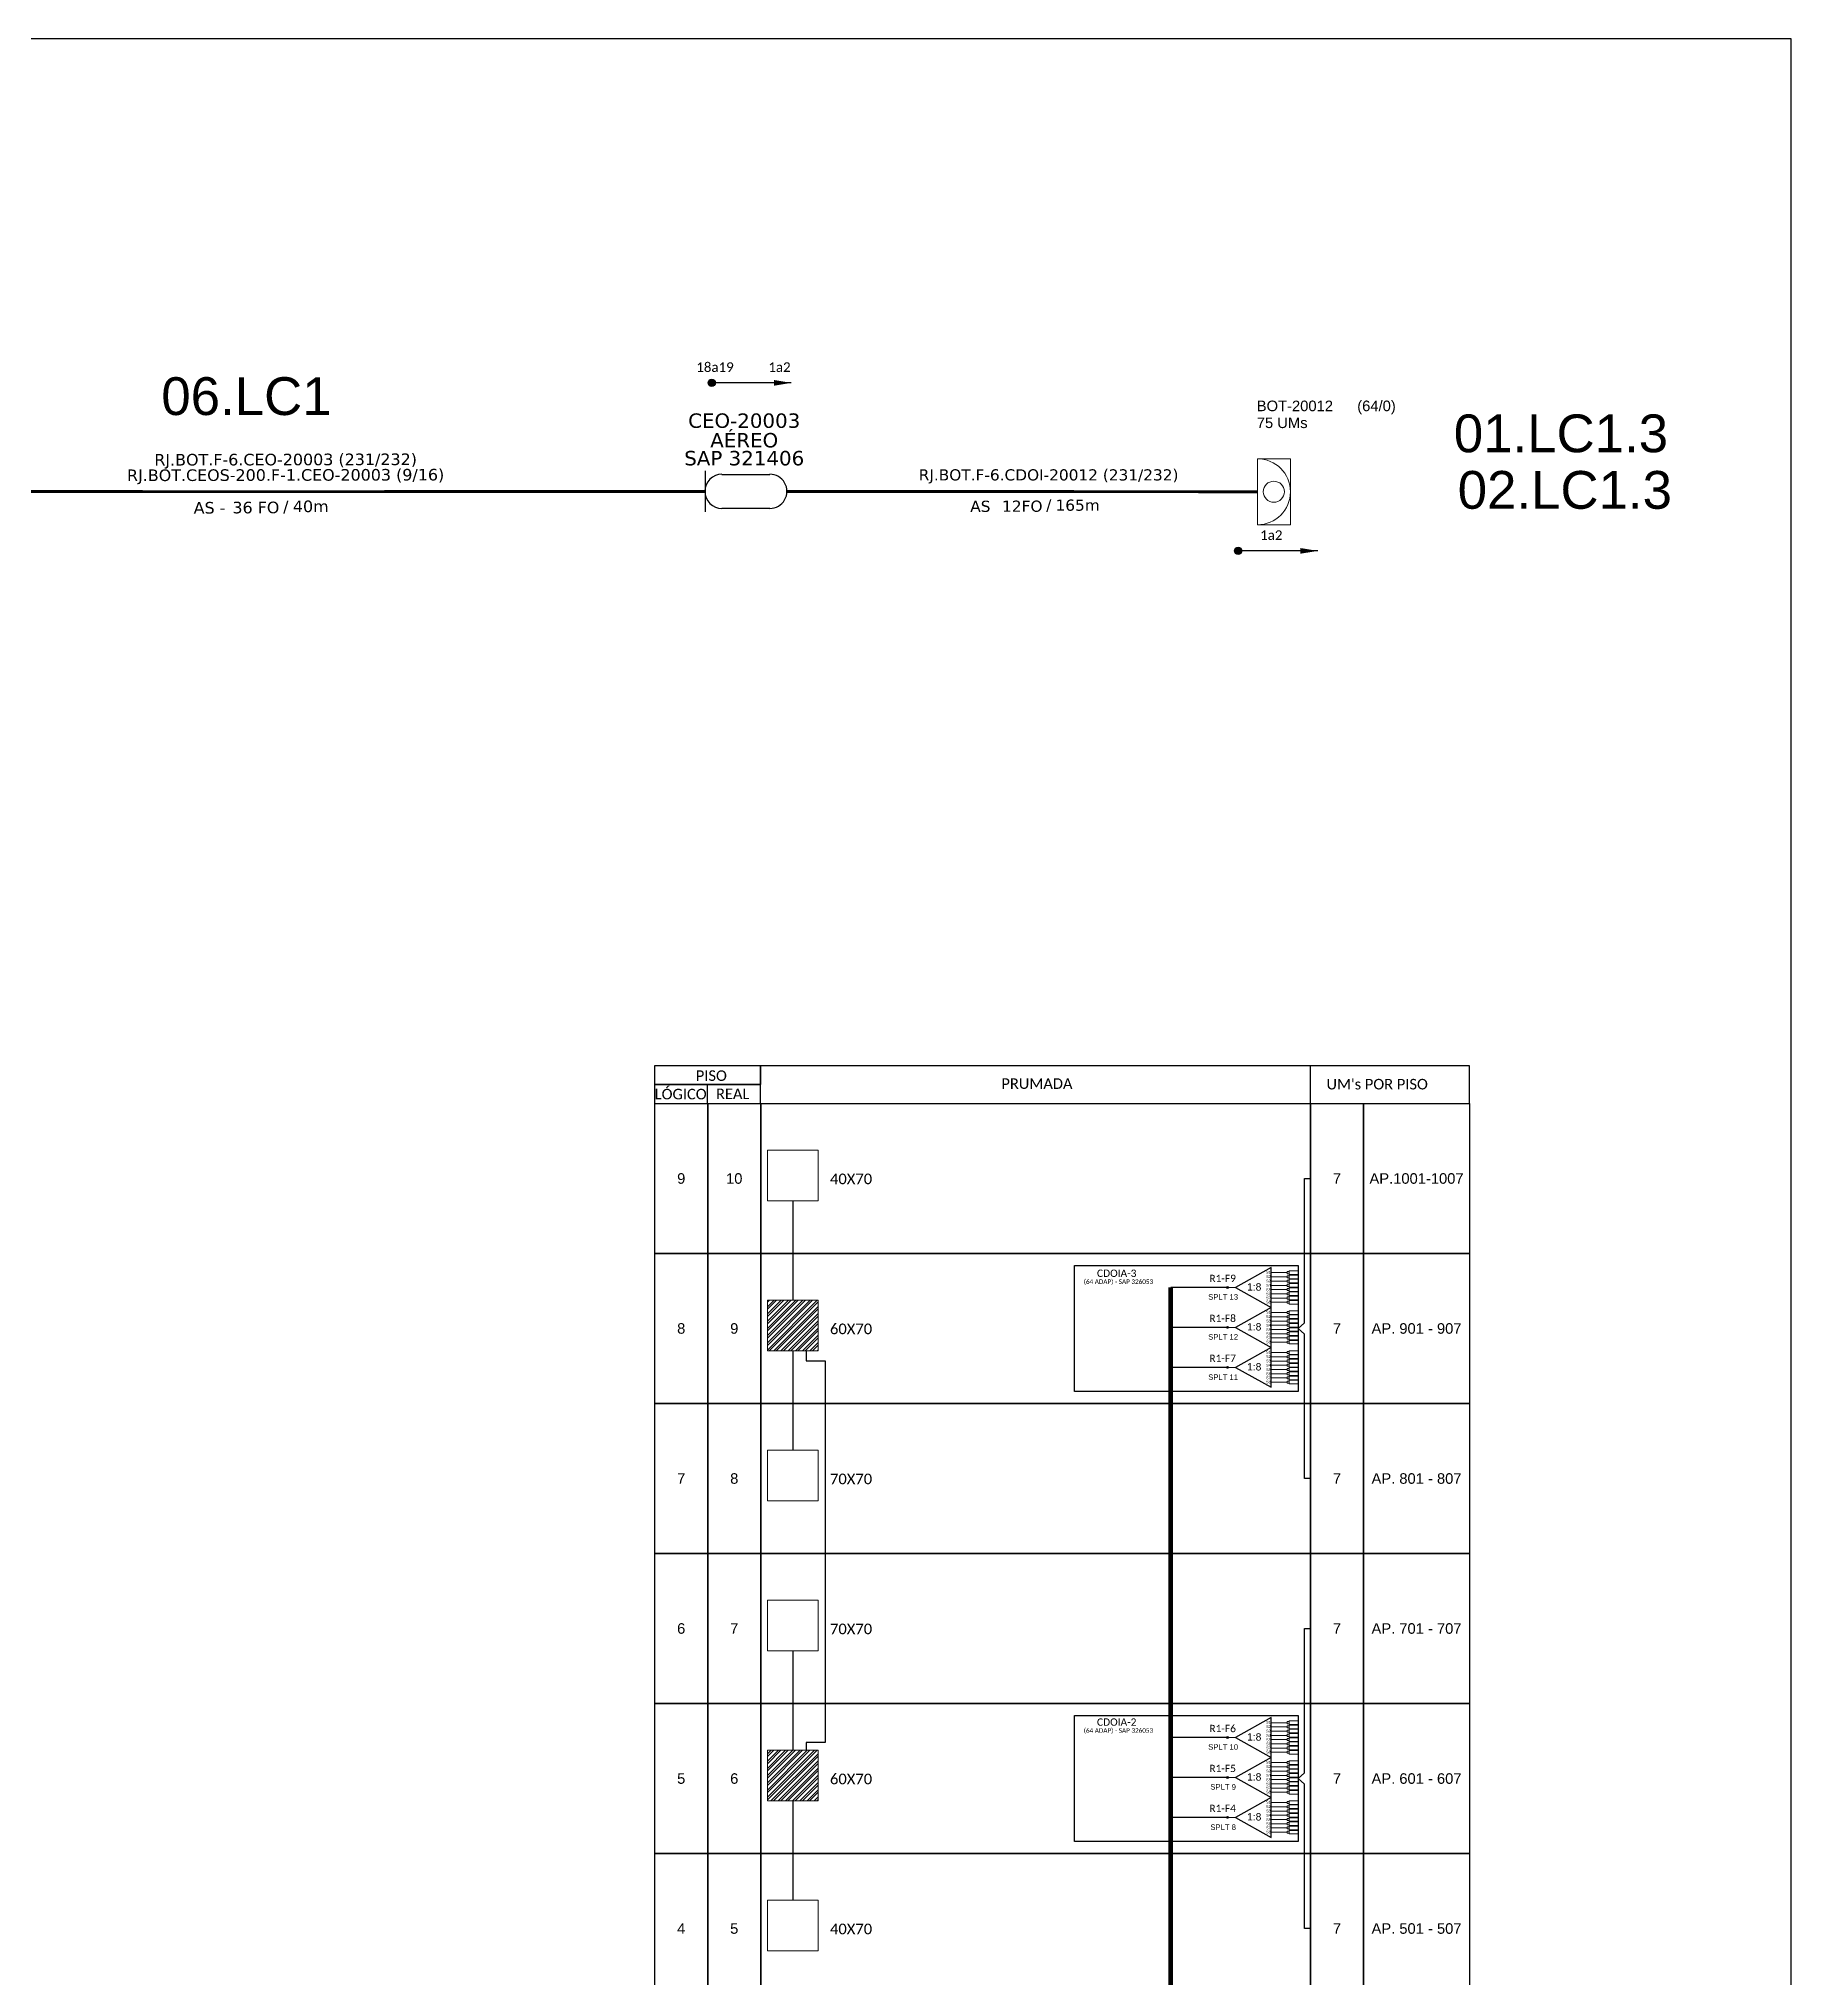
# Model space of a CAD drawing. Header units: millimetres. Extents: x 8709 to 9550, y -7102 to -6508.
# Drawn here: x 9243.8 to 9549.8, y -6846.9 to -6508.4 of the extents above; entities that cross this region are included whole.
import ezdxf
from ezdxf.enums import TextEntityAlignment as Align

# ---------------------------------------------------------------- set-up
doc = ezdxf.new("R2010")
doc.units = ezdxf.units.MM
for name, color, linetype, lineweight in [("20.0-LEGENDA DOS CDO'S", 1, 'Continuous', 0), ('20.1-CDO_INTERIOR', 1, 'Continuous', 0), ('40.1-ETIQUETAS', 1, 'Continuous', 20)]:
    doc.layers.add(name, color=color, linetype=linetype, lineweight=lineweight)
for name, color, linetype in [('20.5-CEO', 1, 'Continuous'), ('CAP a instalar', 1, 'Continuous'), ('Seta indicação do cabo', 7, 'Continuous'), ('texto', 255, 'Continuous'), ('VPORT', 7, 'Continuous')]:
    doc.layers.add(name, color=color, linetype=linetype)
doc.styles.add('ARIAL', font='arial.ttf')
doc.styles.add('siredit', font='verdana.ttf')
doc.styles.add('WMF-Calibri0', font='calibri.ttf')
doc.linetypes.add('FENCELINE1', pattern='A,0.25,-0.1,[133,ltypeshp.shx,S=0.1,R=0,X=-0.1,Y=0],-0.1,1', length=1.45)
doc.dimstyles.new('CC', dxfattribs={"dimtxt": 1, "dimasz": 2, "dimexe": 0.18, "dimexo": 0.0625, "dimgap": 0.09, "dimtad": 0, "dimdec": 0, "dimrnd": 1, "dimzin": 0, "dimdsep": 46, "dimtxsty": 'siredit', "dimblk": 'NONE', "dimcen": 0, "dimse1": 1, "dimse2": 1, "dimsd1": 1, "dimsd2": 1, "dimclrt": 7, "dimadec": 0, "dimazin": 0, "dimtfac": 1, "dimtdec": 0, "dimtofl": 0, "dimtmove": 0, "dimatfit": 3, "dimfxl": 0, "dimtolj": 1, "dimtzin": 0, "dimarcsym": 0})
pattern_1 = [(45, (0, 0), (-0.62979246, 0.62979246), []), (45, (0, 0.4453), (-0.62979246, 0.62979246), [])]

# ---------------------------------------------------------------- blocks, each defined once
blk = doc.blocks.new('ANDAR_MAIOR')
for points in [[(0, 32.74), (11.57, 32.74), (11.57, 0), (0, 0)], [(11.57, 32.74), (23.15, 32.74), (23.15, 0), (11.57, 0)], [(23.15, 32.74), (143.15, 32.74), (143.15, 0), (23.15, 0)], [(143.15, 32.74), (154.72, 32.74), (154.72, 0), (143.15, 0)], [(154.72, 32.74), (177.86, 32.74), (177.86, 0), (154.72, 0)]]:
    blk.add_lwpolyline(points, close=True)
blk.add_point((0, 0))
at = {"style": 'ARIAL', "flags": 4}
for tag, p in [('LOGICO', (5.79, 16.37)), ('REAL', (17.36, 16.37)), ("UC'S POR PISO", (148.93, 16.37)), ('N°DOS_APS', (166.29, 16.37))]:
    blk.add_attdef(tag, text='', height=2.3, dxfattribs=at).set_placement(p, align=Align.MIDDLE_CENTER)
blk = doc.blocks.new('A$C4360606C')
at = {"color": 0}
for points in [[(0, 4.11), (23.15, 4.11), (23.15, 8.22), (0, 8.22)], [(0, 0), (23.15, 0), (23.15, 4.11), (0, 4.11)]]:
    blk.add_lwpolyline(points, close=True, dxfattribs=at)
for points in [[(23.15, 0), (177.9, 0), (177.9, 8.22), (23.15, 8.22), (23.15, 8.22), (23.15, 4.11)], [(143.15, 0), (143.15, 8.22)], [(11.57, 0), (11.57, 4.11)]]:
    blk.add_lwpolyline(points)
at = {"color": 0, "style": 'WMF-Calibri0'}
for s, p in [('     PISO', (4.96, 4.92)), ('PRUMADA', (75.71, 3.18)), ("UM's POR PISO", (146.67, 3.06)), ('  LÓGICO', (-1.58, 0.89)), ('    REAL', (10.18, 0.95))]:
    blk.add_text(s, height=2.3, dxfattribs=at).set_placement(p)
blk = doc.blocks.new('SPLT_1-8_SC-APC')
at = {"color": 1}
blk.add_lwpolyline([(-7.37, -2.1), (-17.04, -7.55), (-7.37, -13), (-7.37, -2.1)], dxfattribs=at)
at = {"color": 3, "lineweight": 0}
for points in [[(-2.99, -3.51), (-7.37, -3.51)], [(-7.37, -4.66), (-2.99, -4.66)], [(-2.41, -3.02), (-2.41, -4)], [(-2.41, -3.02), (0, -3.02)], [(-2.41, -4), (0, -4)], [(-2.41, -4.17), (-2.41, -5.16)], [(-2.41, -4.17), (0, -4.17)], [(-2.41, -5.16), (0, -5.16)], [(-7.37, -5.82), (-2.99, -5.82)], [(-7.37, -6.97), (-2.99, -6.97)], [(-7.37, -8.12), (-2.99, -8.12)], [(-7.37, -9.28), (-2.99, -9.28)], [(-7.37, -10.43), (-2.99, -10.43)], [(-2.41, -5.32), (-2.41, -6.31)], [(-2.41, -5.32), (0, -5.32)], [(-2.41, -6.31), (0, -6.31)], [(-2.41, -6.48), (-2.41, -7.46)], [(-2.41, -6.48), (0, -6.48)], [(-2.41, -7.46), (0, -7.46)], [(-2.41, -7.63), (-2.41, -8.62)], [(-2.41, -7.63), (0, -7.63)], [(-2.41, -8.62), (0, -8.62)], [(-2.41, -8.78), (-2.41, -9.77)], [(-2.41, -8.78), (0, -8.78)], [(-2.41, -9.77), (0, -9.77)], [(-2.41, -9.94), (-2.41, -10.92)], [(-2.41, -9.94), (0, -9.94)], [(-7.37, -11.58), (-2.99, -11.58)], [(-2.41, -10.92), (0, -10.92)], [(-2.41, -11.09), (-2.41, -12.08)], [(-2.41, -11.09), (0, -11.09)], [(-2.41, -12.08), (0, -12.08)]]:
    blk.add_lwpolyline(points, dxfattribs=at)
for points in [[(-2.99, -3.22), (-2.41, -3.22), (-2.41, -3.8), (-2.99, -3.8)], [(-2.99, -4.38), (-2.41, -4.38), (-2.41, -4.95), (-2.99, -4.95)], [(-2.99, -5.53), (-2.41, -5.53), (-2.41, -6.1), (-2.99, -6.1)], [(-2.99, -6.68), (-2.41, -6.68), (-2.41, -7.26), (-2.99, -7.26)], [(-2.99, -7.84), (-2.41, -7.84), (-2.41, -8.41), (-2.99, -8.41)], [(-2.99, -8.99), (-2.41, -8.99), (-2.41, -9.56), (-2.99, -9.56)], [(-2.99, -10.14), (-2.41, -10.14), (-2.41, -10.72), (-2.99, -10.72)], [(-2.99, -11.3), (-2.41, -11.3), (-2.41, -11.87), (-2.99, -11.87)]]:
    blk.add_lwpolyline(points, close=True, dxfattribs=at)
at = {"color": 1, "lineweight": 0}
blk.add_lwpolyline([(-17.04, -7.55), (-19.26, -7.55)], dxfattribs=at)
at = {"color": 1, "style": 'ARIAL'}
for s, height, p in [('S1', 0.75, (-8.74, -3.78)), ('S2', 0.75, (-8.74, -4.97)), ('1:8', 2, (-13.91, -8.4)), ('S3', 0.75, (-8.74, -6.18)), ('S4', 0.75, (-8.74, -7.36)), ('S5', 0.75, (-8.74, -8.57)), ('S6', 0.75, (-8.74, -9.69)), ('S7', 0.75, (-8.74, -10.78)), ('S8', 0.75, (-8.74, -11.9))]:
    blk.add_text(s, height=height, dxfattribs=at).set_placement(p)
blk = doc.blocks.new('ETIQUETA_RS5F')
at = {"layer": '40.1-ETIQUETAS', "color": 0, "style": 'siredit'}
blk.add_text('/', height=1.5, dxfattribs=at).set_placement((1.55, -1.95), align=Align.MIDDLE_RIGHT)
for tag, p in [('ETIQUETA_R_SECUNDARIA', (1.18, 2.1)), ('ETIQUETA_R_PRIMARIA', (1.18, 4.1)), ('F_ATIVAS/F_MORTAS', (1.11, -4.24))]:
    blk.add_attdef(tag, text='', height=1.5, dxfattribs=at).set_placement(p, align=Align.MIDDLE_CENTER)
for tag, p in [('TIPO_CABO', (-6.62, -2.12)), ('CAP_CABO', (0.37, -2.09))]:
    blk.add_attdef(tag, text='', height=1.5, dxfattribs=at).set_placement(p, align=Align.MIDDLE_RIGHT)
blk.add_attdef('METROS', text='', height=1.5, dxfattribs=at).set_placement((2.11, -1.95), align=Align.MIDDLE_LEFT)
for tag, p in [('FUSÃO_1', (0.82, -8.39)), ('FUSÃO_2', (0.82, -10.6)), ('FUSÃO_3', (0.82, -12.93)), ('FUSÃO_4', (0.82, -15.14)), ('FUSÃO_5', (0.82, -17.16))]:
    blk.add_attdef(tag, text='', height=1.5, dxfattribs=at).set_placement(p, align=Align.CENTER)
blk = doc.blocks.new('CEO_CT_DRT')
at = {"layer": '20.5-CEO', "color": 0}
for p, q in [((-1.56, 1.26), (1.8, 1.26)), ((1.8, -1.13), (-1.56, -1.13))]:
    blk.add_line(p, q, dxfattribs=at)
blk.add_lwpolyline([(-2.75, 1.51), (-2.75, -1.38)], dxfattribs=at)
for centre, start, end in [((-1.56, 0.07), 90, 270), ((1.8, 0.07), 270, 90)]:
    blk.add_arc(centre, 1.2, start, end, dxfattribs=at)
at = {"layer": '20.5-CEO', "color": 7, "style": 'siredit'}
for tag, p in [('CEO_Nº', (0.12, 5.61)), ('LOCAL', (0.12, 4.23)), ('SAP', (0.12, 2.97)), ('FIBRAS_RESERVA', (0.12, -1.94))]:
    blk.add_attdef(tag, text='', height=1.01, dxfattribs=at).set_placement(p, align=Align.TOP_CENTER)
blk = doc.blocks.new('CDOI_INT')
at = {"layer": '20.1-CDO_INTERIOR', "color": 0, "lineweight": 18}
blk.add_lwpolyline([(4.25, -4.25), (4.25, 4.25), (0, 4.25), (0, -4.25)], close=True, dxfattribs=at)
blk.add_circle((2.12, 0), 1.36, dxfattribs=at)
blk.add_arc((0, 0), 4.25, 270, 90, dxfattribs=at)
at = {"layer": "20.0-LEGENDA DOS CDO'S", "color": 0, "style": 'ARIAL'}
for tag, p in [('CDO_N', (-0.08, 10.38)), ('SPLITER_1', (21.18, 10.38)), ('SPLITER_2', (21.19, 8.68)), ('SAP', (-0.08, 6.23)), ('SURVEY', (-0.08, 8.2)), ('1:XX', (5.94, -2.22)), ('UMS', (5.94, -4.24))]:
    blk.add_attdef(tag, p, '', height=1.36, dxfattribs=at)
blk.add_attdef('FIBRAS_UTILIZADAS', text='', height=1.36, dxfattribs=at).set_placement((15.34, 10.38), align=Align.CENTER)
blk = doc.blocks.new('_None')
blk = doc.blocks.new('SETA 2')
at = {"layer": 'Seta indicação do cabo'}
h = blk.add_hatch(color=256, dxfattribs=at)
h.dxf.hatch_style = 1
h.paths.add_polyline_path([(348.974, 271.648, 1), (348.848, 271.648, 1)])
blk.add_circle((348.911, 271.648), 0.0626, dxfattribs=at)
blk.add_leader([(350.279, 271.648), (348.974, 271.648)], dimstyle='CC', override={"dimasz": 0.3}, dxfattribs=at)

msp = doc.modelspace()

# ---------------------------------------------------------------- hatches: boundary and pattern name
h = msp.add_hatch(color=3)
h.dxf.hatch_style = 1
edge = h.paths.add_edge_path()
edge.add_arc((9451.4, -6726.41), 0.164, 0, 360)
h = msp.add_hatch(color=3)
h.dxf.hatch_style = 1
edge = h.paths.add_edge_path()
edge.add_arc((9451.4, -6733.38), 0.164, 0, 360)
h = msp.add_hatch(color=3)
h.dxf.hatch_style = 1
edge = h.paths.add_edge_path()
edge.add_arc((9451.4, -6740.36), 0.164, 0, 360)
h = msp.add_hatch(color=3)
h.dxf.hatch_style = 1
edge = h.paths.add_edge_path()
edge.add_arc((9451.4, -6804.99), 0.164, 0, 360)
h = msp.add_hatch(color=3)
h.dxf.hatch_style = 1
edge = h.paths.add_edge_path()
edge.add_arc((9451.4, -6811.97), 0.164, 0, 360)
h = msp.add_hatch(color=3)
h.dxf.hatch_style = 1
edge = h.paths.add_edge_path()
edge.add_arc((9451.4, -6818.94), 0.164, 0, 360)
at = {"layer": 'VPORT'}
h = msp.add_hatch(dxfattribs=at)
h.set_pattern_fill('STEEL', color=1, scale=0.280523, style=0)
h.set_pattern_definition(pattern_1)
h.paths.add_polyline_path([(9379.92, -6728.61), (9371.05, -6728.61), (9371.05, -6737.48), (9379.92, -6737.48)])
h = msp.add_hatch(dxfattribs=at)
h.set_pattern_fill('STEEL', color=1, scale=0.280523, style=0)
h.set_pattern_definition(pattern_1)
h.paths.add_polyline_path([(9379.92, -6807.2), (9371.05, -6807.2), (9371.05, -6816.06), (9379.92, -6816.06)])

# ---------------------------------------------------------------- linework, layer by layer
at = {"color": 1, "lineweight": 0}
for points in [[(9371.05, -6702.42), (9379.92, -6702.42), (9379.92, -6711.28), (9371.05, -6711.28)], [(9371.05, -6728.61), (9379.92, -6728.61), (9379.92, -6737.48), (9371.05, -6737.48)], [(9371.05, -6754.81), (9379.92, -6754.81), (9379.92, -6763.67), (9371.05, -6763.67)], [(9371.05, -6781), (9379.92, -6781), (9379.92, -6789.87), (9371.05, -6789.87)], [(9371.05, -6807.2), (9379.92, -6807.2), (9379.92, -6816.06), (9371.05, -6816.06)], [(9371.05, -6833.39), (9379.92, -6833.39), (9379.92, -6842.26), (9371.05, -6842.26)]]:
    msp.add_lwpolyline(points, close=True, dxfattribs=at)
at = {"color": 3}
for points in [[(9375.48, -6711.28), (9375.48, -6728.61)], [(9375.48, -6737.48), (9375.48, -6754.81)], [(9377.8, -6737.48), (9377.8, -6739.23), (9381.15, -6739.23), (9381.15, -6805.84), (9377.81, -6805.84), (9377.81, -6807.2)], [(9375.48, -6789.87), (9375.48, -6807.2)], [(9375.48, -6816.06), (9375.48, -6833.39)]]:
    msp.add_lwpolyline(points, dxfattribs=at)
at = {"color": 1}
for points in [[(9424.71, -6722.55), (9463.73, -6722.55), (9463.73, -6744.6), (9424.71, -6744.6)], [(9424.71, -6801.13), (9463.73, -6801.13), (9463.73, -6823.18), (9424.71, -6823.18)]]:
    msp.add_lwpolyline(points, close=True, dxfattribs=at)
at = {"color": 5, "const_width": 0.8}
msp.add_lwpolyline([(9411.57, -6985.25), (9411.55, -6983.64), (9441.49, -6983.64), (9441.49, -6726.41)], dxfattribs=at)
at = {"color": 5}
for points in [[(9451.4, -6726.41), (9441.49, -6726.41)], [(9451.4, -6733.38), (9441.49, -6733.38)], [(9451.4, -6740.36), (9441.49, -6740.36)], [(9451.4, -6804.99), (9441.49, -6804.99)], [(9451.4, -6811.97), (9441.49, -6811.97)], [(9451.4, -6818.94), (9441.49, -6818.94)]]:
    msp.add_lwpolyline(points, dxfattribs=at)
at = {"color": 3}
for centre in [(9451.4, -6726.41), (9451.4, -6733.38), (9451.4, -6740.36), (9451.4, -6804.99), (9451.4, -6811.97), (9451.4, -6818.94)]:
    msp.add_circle(centre, 0.164, dxfattribs=at)
for p in [(9452.83, -6726.41), (9452.83, -6733.38), (9452.83, -6804.99), (9452.83, -6811.97)]:
    msp.add_point(p)
at = {"layer": 'CAP a instalar', "color": 7, "ltscale": 30, "const_width": 0.508}
for points in [[(9107.47, -6587.4), (9186.27, -6587.4), (9283.67, -6587.46)], [(9360.16, -6587.41), (9283.67, -6587.46)]]:
    msp.add_lwpolyline(points, dxfattribs=at)
at = {"layer": 'CAP a instalar', "ltscale": 30, "const_width": 0.508}
msp.add_lwpolyline([(9456.62, -6587.47), (9374.46, -6587.41)], dxfattribs=at)
at = {"layer": 'VPORT'}
msp.add_lwpolyline([(8708.84, -7102.37), (9549.84, -7102.37), (9549.84, -6508.37), (8708.84, -6508.37)], close=True, dxfattribs=at)
at = {"layer": 'VPORT', "color": 3}
for points in [[(9465.9, -6759.77), (9464.86, -6759.77), (9464.86, -6734.54), (9463.73, -6733.57), (9464.86, -6732.61), (9464.86, -6707.38), (9465.9, -6707.38)], [(9465.9, -6838.35), (9464.86, -6838.35), (9464.86, -6813.12), (9463.73, -6812.16), (9464.86, -6811.19), (9464.86, -6785.96), (9465.9, -6785.96)]]:
    msp.add_lwpolyline(points, dxfattribs=at)

# ---------------------------------------------------------------- block references
for name, p, xscale, yscale, zscale in [('SETA 2', (5818.61, -9326.68), 10.15367439168281, 10.15367439168281, 10.15367439168281), ('SETA 2', (5910.53, -9356.02), 10.15367439168281, 10.15367439168281, 10.15367439168281), ('A$C4360606C', (9351.35, -6694.28), 0.8, 0.8, 0.8)]:
    msp.add_blockref(name, p, dxfattribs=dict(xscale=xscale, yscale=yscale, zscale=zscale))
ref = msp.add_blockref('ANDAR_MAIOR', (9351.38, -6720.47), dxfattribs=dict(xscale=0.8, yscale=0.8, zscale=0.8))
ref.add_attrib('LOGICO', '9', dxfattribs={"height": 1.84, "style": 'ARIAL'}).set_placement((9356.01, -6707.38), align=Align.MIDDLE_CENTER)
ref.add_attrib('REAL', '10', dxfattribs={"height": 1.84, "style": 'ARIAL'}).set_placement((9365.27, -6707.38), align=Align.MIDDLE_CENTER)
ref.add_attrib("UC'S POR PISO", '7', dxfattribs={"height": 1.84, "style": 'ARIAL'}).set_placement((9470.52, -6707.38), align=Align.MIDDLE_CENTER)
ref.add_attrib('N°DAS_UCS', 'AP.1001-1007', dxfattribs={"height": 1.84, "style": 'ARIAL'}).set_placement((9484.41, -6707.38), align=Align.MIDDLE_CENTER)
ref = msp.add_blockref('ANDAR_MAIOR', (9351.38, -6746.67), dxfattribs=dict(xscale=0.8, yscale=0.8, zscale=0.8))
ref.add_attrib('LOGICO', '8', dxfattribs={"height": 1.84, "style": 'ARIAL'}).set_placement((9356.01, -6733.57), align=Align.MIDDLE_CENTER)
ref.add_attrib('REAL', '9', dxfattribs={"height": 1.84, "style": 'ARIAL'}).set_placement((9365.27, -6733.57), align=Align.MIDDLE_CENTER)
ref.add_attrib("UC'S POR PISO", '7', dxfattribs={"height": 1.84, "style": 'ARIAL'}).set_placement((9470.52, -6733.57), align=Align.MIDDLE_CENTER)
ref.add_attrib('N°DAS_UCS', 'AP. 901 - 907', dxfattribs={"height": 1.84, "style": 'ARIAL'}).set_placement((9484.41, -6733.57), align=Align.MIDDLE_CENTER)
at = {"color": 3, "xscale": 0.6400000000000001, "yscale": 0.6400000000000001, "zscale": 0.6400000000000001}
for p in [(9463.73, -6721.58), (9463.73, -6728.55), (9463.73, -6735.53), (9463.73, -6800.16), (9463.73, -6807.14), (9463.73, -6814.11)]:
    msp.add_blockref('SPLT_1-8_SC-APC', p, dxfattribs=at)
ref = msp.add_blockref('ANDAR_MAIOR', (9351.38, -6772.86), dxfattribs=dict(xscale=0.8, yscale=0.8, zscale=0.8))
ref.add_attrib('LOGICO', '7', dxfattribs={"height": 1.84, "style": 'ARIAL'}).set_placement((9356.01, -6759.77), align=Align.MIDDLE_CENTER)
ref.add_attrib('REAL', '8', dxfattribs={"height": 1.84, "style": 'ARIAL'}).set_placement((9365.27, -6759.77), align=Align.MIDDLE_CENTER)
ref.add_attrib("UC'S POR PISO", '7', dxfattribs={"height": 1.84, "style": 'ARIAL'}).set_placement((9470.52, -6759.77), align=Align.MIDDLE_CENTER)
ref.add_attrib('N°DAS_UCS', 'AP. 801 - 807', dxfattribs={"height": 1.84, "style": 'ARIAL'}).set_placement((9484.41, -6759.77), align=Align.MIDDLE_CENTER)
ref = msp.add_blockref('ANDAR_MAIOR', (9351.38, -6799.06), dxfattribs=dict(xscale=0.8, yscale=0.8, zscale=0.8))
ref.add_attrib('LOGICO', '6', dxfattribs={"height": 1.84, "style": 'ARIAL'}).set_placement((9356.01, -6785.96), align=Align.MIDDLE_CENTER)
ref.add_attrib('REAL', '7', dxfattribs={"height": 1.84, "style": 'ARIAL'}).set_placement((9365.27, -6785.96), align=Align.MIDDLE_CENTER)
ref.add_attrib("UC'S POR PISO", '7', dxfattribs={"height": 1.84, "style": 'ARIAL'}).set_placement((9470.52, -6785.96), align=Align.MIDDLE_CENTER)
ref.add_attrib('N°DAS_UCS', 'AP. 701 - 707', dxfattribs={"height": 1.84, "style": 'ARIAL'}).set_placement((9484.41, -6785.96), align=Align.MIDDLE_CENTER)
ref = msp.add_blockref('ANDAR_MAIOR', (9351.38, -6825.25), dxfattribs=dict(xscale=0.8, yscale=0.8, zscale=0.8))
ref.add_attrib('LOGICO', '5', dxfattribs={"height": 1.84, "style": 'ARIAL'}).set_placement((9356.01, -6812.16), align=Align.MIDDLE_CENTER)
ref.add_attrib('REAL', '6', dxfattribs={"height": 1.84, "style": 'ARIAL'}).set_placement((9365.27, -6812.16), align=Align.MIDDLE_CENTER)
ref.add_attrib("UC'S POR PISO", '7', dxfattribs={"height": 1.84, "style": 'ARIAL'}).set_placement((9470.52, -6812.16), align=Align.MIDDLE_CENTER)
ref.add_attrib('N°DAS_UCS', 'AP. 601 - 607', dxfattribs={"height": 1.84, "style": 'ARIAL'}).set_placement((9484.41, -6812.16), align=Align.MIDDLE_CENTER)
ref = msp.add_blockref('ANDAR_MAIOR', (9351.38, -6851.45), dxfattribs=dict(xscale=0.8, yscale=0.8, zscale=0.8))
ref.add_attrib('LOGICO', '4', dxfattribs={"height": 1.84, "style": 'ARIAL'}).set_placement((9356.01, -6838.35), align=Align.MIDDLE_CENTER)
ref.add_attrib('REAL', '5', dxfattribs={"height": 1.84, "style": 'ARIAL'}).set_placement((9365.27, -6838.35), align=Align.MIDDLE_CENTER)
ref.add_attrib("UC'S POR PISO", '7', dxfattribs={"height": 1.84, "style": 'ARIAL'}).set_placement((9470.52, -6838.35), align=Align.MIDDLE_CENTER)
ref.add_attrib('N°DAS_UCS', 'AP. 501 - 507', dxfattribs={"height": 1.84, "style": 'ARIAL'}).set_placement((9484.41, -6838.35), align=Align.MIDDLE_CENTER)
at = {"layer": 'CAP a instalar', "linetype": 'FENCELINE1', "ltscale": 7}
ref = msp.add_blockref('CDOI_INT', (9456.62, -6587.47), dxfattribs=dict(at, xscale=1.355816261368269, yscale=1.355816261368269, zscale=1.355816261368269))
ref.add_attrib('CDO_N', 'BOT-20012', (9456.51, -6573.4), dxfattribs={"layer": "20.0-LEGENDA DOS CDO'S", "color": 0, "height": 1.844, "style": 'ARIAL'})
ref.add_attrib('FIBRAS_UTILIZADAS', '(64/0)', dxfattribs={"layer": "20.0-LEGENDA DOS CDO'S", "color": 0, "height": 1.844, "style": 'ARIAL'}).set_placement((9477.42, -6573.4), align=Align.CENTER)
ref.add_attrib('SURVEY', '75 UMs', (9456.51, -6576.35), dxfattribs={"layer": "20.0-LEGENDA DOS CDO'S", "color": 0, "height": 1.844, "style": 'ARIAL'})
at = {"layer": 'CAP a instalar', "color": 5, "ltscale": 30}
ref = msp.add_blockref('CEO_CT_DRT', (9367.01, -6587.57), dxfattribs=dict(at, xscale=2.487650225962285, yscale=2.487650225962285, zscale=2.487650225962285, rotation=359.9999964697354))
ref.add_attrib('CEO_Nº', 'CEO-20003', dxfattribs={"layer": '20.5-CEO', "color": 5, "height": 2.522, "rotation": 360, "style": 'siredit'}).set_placement((9367.01, -6573.79), align=Align.TOP_CENTER)
ref.add_attrib('LOCAL', 'AÉREO', dxfattribs={"layer": '20.5-CEO', "color": 5, "height": 2.522, "rotation": 360, "style": 'siredit'}).set_placement((9367.01, -6577.21), align=Align.TOP_CENTER)
ref.add_attrib('SAP', 'SAP 321406', dxfattribs={"layer": '20.5-CEO', "color": 5, "height": 2.522, "rotation": 360, "style": 'siredit'}).set_placement((9367.01, -6580.34), align=Align.TOP_CENTER)
at = {"layer": 'CAP a instalar', "color": 7, "ltscale": 30}
ref = msp.add_blockref('ETIQUETA_RS5F', (9285.34, -6587.39), dxfattribs=dict(at, xscale=1.350006799048852, yscale=1.350006799048852, zscale=1.350006799048852, rotation=0.117991741387484))
ref.add_attrib('ETIQUETA_R_PRIMARIA', 'RJ.BOT.F-6.CEO-20003 (231/232)', dxfattribs={"layer": '40.1-ETIQUETAS', "color": 0, "height": 2.025, "rotation": 0.118, "style": 'siredit'}).set_placement((9286.93, -6581.84), align=Align.MIDDLE_CENTER)
ref.add_attrib('ETIQUETA_R_SECUNDARIA', 'RJ.BOT.CEOS-200.F-1.CEO-20003 (9/16)', dxfattribs={"layer": '40.1-ETIQUETAS', "color": 0, "height": 2.025, "rotation": 0.118, "style": 'siredit'}).set_placement((9286.93, -6584.54), align=Align.MIDDLE_CENTER)
ref.add_attrib('TIPO_CABO', 'AS -', dxfattribs={"layer": '40.1-ETIQUETAS', "color": 0, "height": 2.025, "rotation": 0.118, "style": 'siredit'}).set_placement((9276.42, -6590.26), align=Align.MIDDLE_RIGHT)
ref.add_attrib('CAP_CABO', '36 FO', dxfattribs={"layer": '40.1-ETIQUETAS', "color": 0, "height": 2.025, "rotation": 0.118, "style": 'siredit'}).set_placement((9285.84, -6590.21), align=Align.MIDDLE_RIGHT)
ref.add_attrib('METROS', '40m', dxfattribs={"layer": '40.1-ETIQUETAS', "color": 0, "height": 2.025, "rotation": 0.118, "style": 'siredit'}).set_placement((9288.2, -6590.02), align=Align.MIDDLE_LEFT)
at = {"layer": 'CAP a instalar', "ltscale": 30}
ref = msp.add_blockref('ETIQUETA_RS5F', (9418.62, -6587.26), dxfattribs=dict(at, xscale=1.301137828654326, yscale=1.301137828654326, zscale=1.301137828654326))
ref.add_attrib('ETIQUETA_R_SECUNDARIA', 'RJ.BOT.F-6.CDOI-20012 (231/232)', dxfattribs={"layer": '40.1-ETIQUETAS', "color": 0, "height": 1.9517, "style": 'siredit'}).set_placement((9420.16, -6584.52), align=Align.MIDDLE_CENTER)
ref.add_attrib('TIPO_CABO', 'AS', dxfattribs={"layer": '40.1-ETIQUETAS', "color": 0, "height": 1.952, "style": 'siredit'}).set_placement((9410.01, -6590.01), align=Align.MIDDLE_RIGHT)
ref.add_attrib('CAP_CABO', '12FO', dxfattribs={"layer": '40.1-ETIQUETAS', "color": 0, "height": 1.952, "style": 'siredit'}).set_placement((9419.1, -6589.99), align=Align.MIDDLE_RIGHT)
ref.add_attrib('METROS', '165m', dxfattribs={"layer": '40.1-ETIQUETAS', "color": 0, "height": 1.952, "style": 'siredit'}).set_placement((9421.37, -6589.81), align=Align.MIDDLE_LEFT)

# ---------------------------------------------------------------- texts
at = {"style": 'WMF-Calibri0'}
for s, p in [('40X70', (9381.99, -6708.38)), ('60X70', (9381.99, -6734.57)), ('70X70', (9381.99, -6760.77)), ('70X70', (9381.99, -6786.96)), ('60X70', (9381.99, -6813.16)), ('40X70', (9381.99, -6839.35))]:
    msp.add_text(s, height=1.854, dxfattribs=at).set_placement(p)
at = {"color": 1, "style": 'WMF-Calibri0'}
for p in [(9432.36, -6725.8), (9432.36, -6804.17)]:
    msp.add_text('(64 ADAP) - SAP 326053', height=0.8, dxfattribs=at).set_placement(p, align=Align.CENTER)
for s, p in [('CDOIA-3', (9428.61, -6724.57)), ('CDOIA-2', (9428.61, -6802.94))]:
    msp.add_text(s, height=1.28, dxfattribs=at).set_placement(p)
at = {"color": 5, "style": 'WMF-Calibri0'}
for s, p in [('R1-F9', (9448.24, -6725.47)), ('R1-F8', (9448.24, -6732.44)), ('R1-F7', (9448.24, -6739.42)), ('R1-F6', (9448.24, -6804.06)), ('R1-F5', (9448.24, -6811.03)), ('R1-F4', (9448.24, -6818))]:
    msp.add_text(s, height=1.28, dxfattribs=at).set_placement(p)
at = {"color": 7, "style": 'ARIAL'}
for s, p in [('SPLT 13', (9450.64, -6728.54)), ('SPLT 12', (9450.64, -6735.52)), ('SPLT 11', (9450.64, -6742.55)), ('SPLT 10', (9450.64, -6807.13)), ('SPLT 9', (9450.64, -6814.1)), ('SPLT 8', (9450.64, -6821.13))]:
    msp.add_text(s, height=0.96, dxfattribs=at).set_placement(p, align=Align.CENTER)
at = {"char_height": 1.6733, "width": 28.2881, "attachment_point": 5}
for s, insert in [('\\C7;\\fCalibri|b0|i0|c0|p34;18a19', (9361.91, -6565.72)), ('\\C7;\\fCalibri|b0|i0|c0|p34;1a2', (9373.17, -6565.72)), ('\\C7;\\fCalibri|b0|i0|c0|p34;1a2', (9459.05, -6595.05))]:
    msp.add_mtext(s, dxfattribs=dict(at, insert=insert))
at = {"layer": 'CAP a instalar', "color": 7, "ltscale": 30, "insert": (9280.09, -6570.82, 2.54), "char_height": 6.5999, "width": 48.1063, "attachment_point": 5}
msp.add_mtext('\\fArial|b0|i0;06.LC1', dxfattribs=at)
at = {"layer": 'texto', "color": 3, "char_height": 6.5999, "width": 48.1063, "attachment_point": 5}
for s, insert in [('\\fArial|b0|i0;01.LC1.3', (9509.63, -6577.32, 2.54)), ('\\fArial|b0|i0;02.LC1.3', (9510.31, -6587.19, 2.54))]:
    msp.add_mtext(s, dxfattribs=dict(at, insert=insert))

doc.saveas('drawing.dxf')
